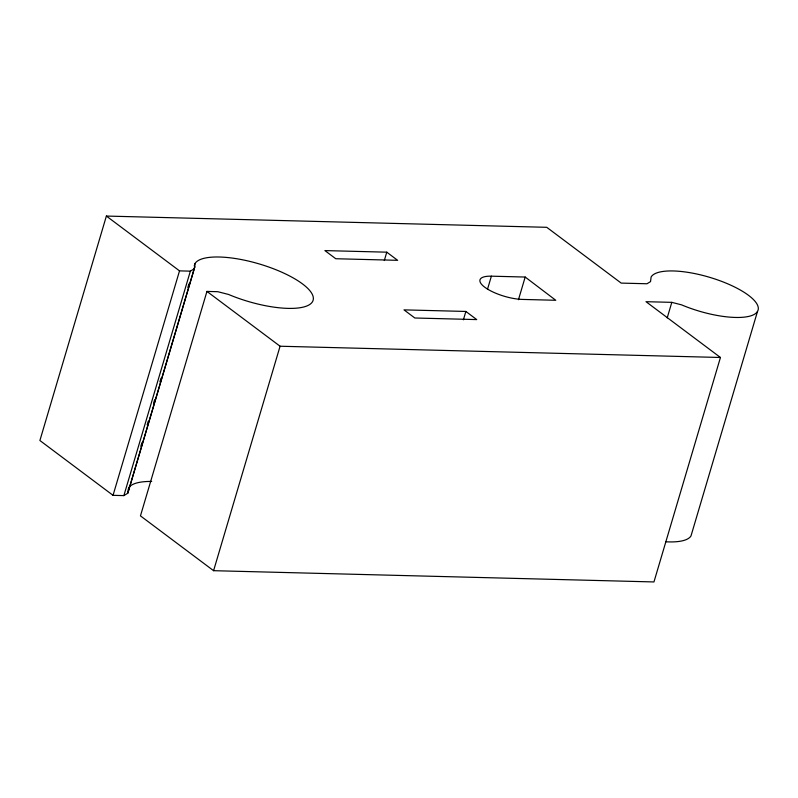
<?xml version="1.0" encoding="UTF-8"?>
<svg xmlns="http://www.w3.org/2000/svg" width="798" height="798" viewBox="0 0 798 798"><rect width="100%" height="100%" fill="white"/><g stroke="black" fill="none" stroke-linecap="round" stroke-linejoin="round"><path stroke-width="1.2" d="M127.78 493.224L194.812 266.851L194.931 263.649A61.965 19.561 16.5 0 1 269.086 267.14A61.965 19.561 16.5 0 1 309.794 304.447A61.965 19.561 16.5 0 1 228.537 294.452L217.784 291.699L206.941 291.42L140.458 515.877L213.585 570.69L653.951 581.942L720.444 357.484L646.001 301.694L671.806 302.352L681.542 304.846A56.069 17.696 16.5 0 0 755.078 313.893A56.069 17.696 16.5 0 0 718.24 280.128A56.069 17.696 16.5 0 0 651.128 276.966L650.53 281.604L646.998 283.759L621.193 283.1L546.75 227.31L106.383 216.059L39.9 440.516L113.037 495.329L123.87 495.608L127.78 493.224L194.812 266.851M128.328 488.955L127.909 492.206M194.393 267.749L194.263 268.766L190.363 271.15L179.52 270.871L106.383 216.059M113.037 495.329L179.52 270.871M123.87 495.608L190.363 271.15M140.817 446.321L141.884 442.73M147.181 424.825L148.248 421.244M153.555 403.339L154.613 399.758M159.919 381.843L160.977 378.262M187.859 287.529L188.917 283.938M194.223 266.033L194.931 263.649M213.585 570.69L280.078 346.232L206.941 291.42M384.307 260.537L386.781 252.178L324.896 250.592L335.759 258.732L397.633 260.318L386.781 252.178M463.389 319.808L465.872 311.449L403.988 309.873L414.84 318.003L476.725 319.589L465.872 311.449M487.488 289.315L491.378 276.178L525.184 277.046L555.767 300.277L522.401 299.42A28.04 8.848 16.5 0 1 484.785 287.24A28.04 8.848 16.5 0 1 491.378 276.178M518.461 299.729L525.184 277.046M667.208 317.873L671.806 302.352M757.501 311.439L691.008 535.897A56.069 17.696 16.5 0 1 665.622 541.762M280.078 346.232L720.444 357.484M128.438 488.107A61.965 19.561 16.5 0 1 151.68 481.443"/></g></svg>
